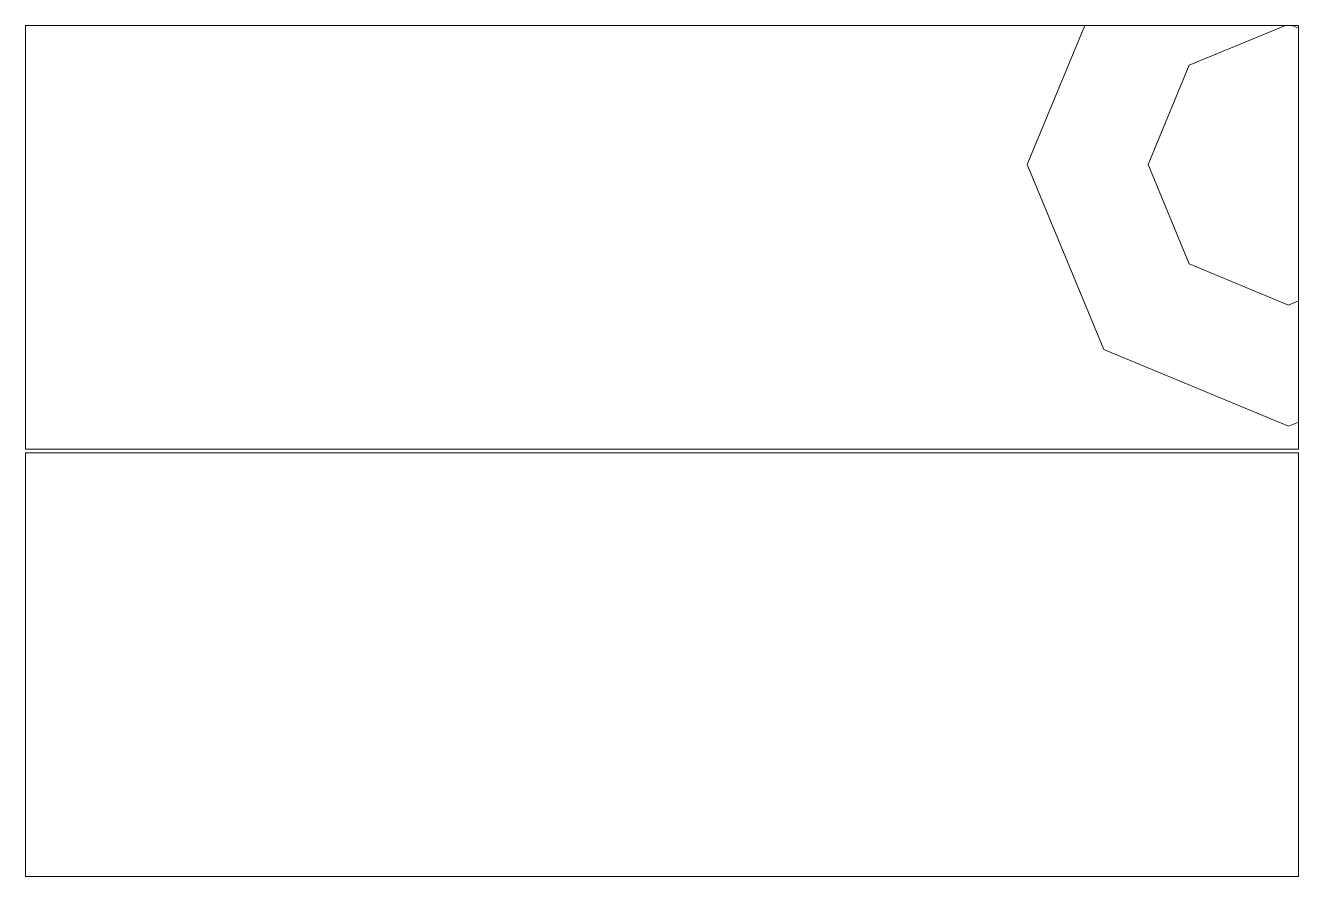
# Paper-space layout 'Large Tension Beam MOD' of a CAD drawing. Header units: inches. Extents: x 0 to 35.3, y 0 to 23.6.
# The model-space entities are those that its viewports show. They can reach past a viewport. Long polylines and large blocks are cut down to what shows.
import ezdxf

# ---------------------------------------------------------------- set-up
doc = ezdxf.new("R2010")
doc.units = ezdxf.units.IN
doc.header["$MEASUREMENT"] = 0
doc.layers.add('DIMENSIONS', color=7, linetype='Continuous')
doc.layers.add('WALL FRAMING', color=7, linetype='Continuous', lineweight=30)

msp = doc.modelspace()

# ---------------------------------------------------------------- linework, layer by layer
at = {"layer": 'WALL FRAMING', "color": 3, "lineweight": 9}
for p, q in [((24916.11, 13589.14), (24967.11, 13712.28)), ((25024.13, 13655.26), (25090.25, 13682.64)), ((25090.25, 13682.64), (25156.36, 13655.26)), ((24996.75, 13589.14), (25024.13, 13655.26)), ((24916.11, 13589.14), (24967.11, 13466.01)), ((24996.75, 13589.14), (25024.13, 13523.03)), ((25090.25, 13495.65), (25024.13, 13523.03)), ((25156.36, 13523.03), (25090.25, 13495.65)), ((25090.25, 13415.01), (24967.11, 13466.01)), ((25213.38, 13466.01), (25090.25, 13415.01))]:
    msp.add_line(p, q, dxfattribs=at)

psp = doc.layouts.new('Large Tension Beam MOD')

# ---------------------------------------------------------------- viewports
at = {"layer": 'DIMENSIONS', "color": 7, "lineweight": 9}
psp.add_viewport(center=(17.665, 17.728), size=(35.33, 11.75167), view_center_point=(24672.926, 13540.757), view_height=282.04, status=3, dxfattribs=at)
psp.add_viewport(center=(17.665, 5.876), size=(35.33, 11.75167), view_center_point=(31511.387, 18118.823), view_height=282.04, dxfattribs=at)

doc.saveas('drawing.dxf')
